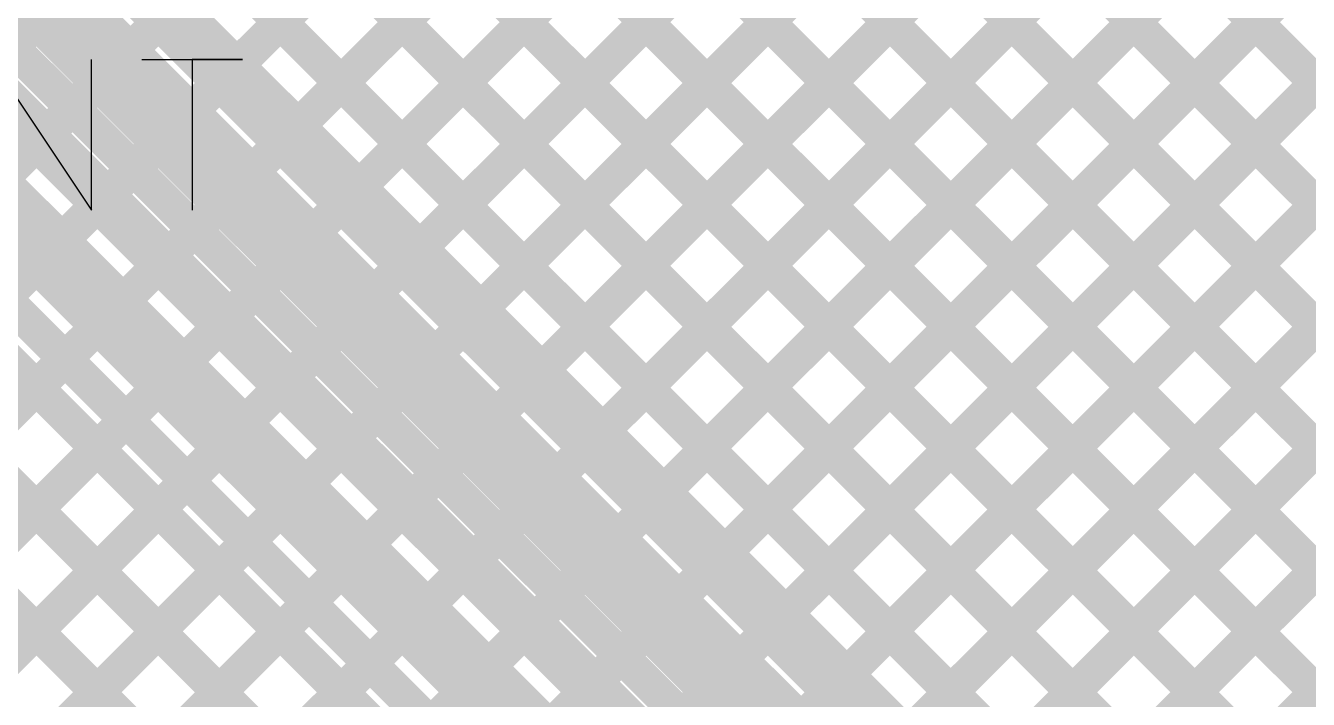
# Model space of a CAD drawing. Header units: millimetres. Extents: x 2.49 to 5.65, y 1.36 to 4.13.
# Drawn here: x 4.523 to 4.8205, y 3.1238 to 3.2802 of the extents above; entities that cross this region are included whole.
import ezdxf

# ---------------------------------------------------------------- set-up
doc = ezdxf.new("R2010")
doc.units = ezdxf.units.MM
doc.header["$MEASUREMENT"] = 0
for name, color, linetype in [('BottomLayer', 5, 'Continuous'), ('TopLayer', 1, 'Continuous'), ('TopOverlay', 2, 'Continuous')]:
    doc.layers.add(name, color=color, linetype=linetype)

msp = doc.modelspace()

# ---------------------------------------------------------------- linework, layer by layer
at = {"layer": 'BottomLayer', "const_width": 0.008}
for points in [[(3.82771, 2.4135), (5.39681, 3.9826)], [(3.856, 2.4135), (5.4041, 3.9616)], [(3.88428, 2.4135), (5.4138, 3.94302)], [(3.91257, 2.4135), (5.4257, 3.92664)], [(3.94085, 2.4135), (5.43968, 3.91233)], [(3.96914, 2.4135), (5.45566, 3.90002)], [(3.99742, 2.4135), (5.47371, 3.88979)], [(4.0257, 2.4135), (5.49409, 3.88189)], [(4.11056, 2.4135), (5.577, 3.87994)], [(4.05399, 2.4135), (5.51736, 3.87687)], [(4.08227, 2.4135), (5.54449, 3.87572)], [(3.74286, 2.4135), (5.17836, 3.849)], [(3.77115, 2.4135), (5.20665, 3.849)], [(3.79943, 2.4135), (5.23493, 3.849)], [(4.11542, 3.80418), (5.085, 2.8346)], [(4.14338, 3.8045), (5.085, 2.86288)], [(4.17167, 3.8045), (5.10717, 2.869)], [(4.19995, 3.8045), (5.08591, 2.91854)], [(4.22823, 3.8045), (5.09097, 2.94176)], [(4.25652, 3.8045), (5.10442, 2.9566)], [(4.2848, 3.8045), (5.12545, 2.96386)], [(4.10127, 3.79004), (5.085, 2.80631)], [(3.70046, 2.45595), (5.03351, 3.789)], [(3.7062, 2.4334), (5.06179, 3.789)], [(3.71458, 2.4135), (5.09008, 3.789)], [(4.08713, 3.7759), (5.085, 2.77803)], [(4.07299, 3.76175), (4.82679, 3.00795)], [(4.05885, 3.74761), (4.81186, 2.9946)], [(4.0447, 3.73347), (4.76962, 3.00856)], [(4.03056, 3.71933), (4.75297, 2.99692)], [(4.01642, 3.70519), (4.756, 2.96561)], [(4.00228, 3.69104), (4.756, 2.93732)], [(3.98814, 3.6769), (4.756, 2.90904)]]:
    msp.add_lwpolyline(points, dxfattribs=at)
at = {"layer": 'TopLayer'}
for points, const_width in [([(4.57206, 3.27098), (5.20505, 3.90397)], 0.008), ([(4.02976, 3.88984), (4.97464, 2.94496)], 0.008), ([(4.11762, 3.88683), (5.05949, 2.94496)], 0.008), ([(4.20376, 3.88555), (5.12545, 2.96386)], 0.008), ([(4.01577, 3.87554), (4.94636, 2.94496)], 0.008), ([(4.1071, 3.86907), (5.03121, 2.94496)], 0.008), ([(4.16457, 3.86817), (5.08778, 2.94496)], 0.008), ([(4.19256, 3.86846), (5.10442, 2.9566)], 0.008), ([(4.5862, 3.25684), (5.199, 3.86964)], 0.008), ([(4.08143, 3.86645), (5.00292, 2.94496)], 0.008), ([(4.00163, 3.8614), (4.91807, 2.94496)], 0.008), ([(4.60034, 3.24269), (5.199, 3.84135)], 0.008), ([(4.61448, 3.22855), (5.199, 3.81307)], 0.008), ([(4.62862, 3.21441), (5.199, 3.78479)], 0.008), ([(4.64277, 3.20027), (5.199, 3.7565)], 0.008), ([(4.65691, 3.18613), (5.199, 3.72822)], 0.008), ([(4.67105, 3.17198), (5.199, 3.69993)], 0.008), ([(4.68519, 3.15784), (5.199, 3.67165)], 0.008), ([(4.69933, 3.1437), (5.199, 3.64336)], 0.008), ([(4.71348, 3.12956), (5.199, 3.61508)], 0.008), ([(4.72762, 3.11541), (5.199, 3.5868)], 0.008), ([(4.74176, 3.10127), (5.199, 3.55851)], 0.008), ([(4.7559, 3.08713), (5.199, 3.53023)], 0.008), ([(4.32753, 3.51551), (4.83426, 3.00878)], 0.008), ([(4.31549, 3.5035), (4.83299, 2.986)], 0.012), ([(4.77005, 3.07299), (5.199, 3.50194)], 0.008), ([(4.30845, 3.4865), (4.81022, 2.98473)], 0.008), ([(4.41604, 3.367), (4.77427, 3.00878)], 0.008), ([(4.404, 3.355), (4.773, 2.986)], 0.012), ([(4.32704, 3.338), (4.72008, 2.94496)], 0.008), ([(4.35532, 3.338), (4.74837, 2.94496)], 0.008), ([(4.38361, 3.338), (4.77665, 2.94496)], 0.008), ([(4.39696, 3.338), (4.75022, 2.98473)], 0.008), ([(4.51377, 3.26927), (4.51973, 3.27522)], 0.008), ([(4.52792, 3.25512), (4.53387, 3.26108)], 0.008), ([(4.54206, 3.24098), (4.54801, 3.24694)], 0.008), ([(4.5562, 3.22684), (4.56216, 3.23279)], 0.008), ([(4.57034, 3.2127), (4.5763, 3.21865)], 0.008), ([(4.58449, 3.19856), (4.59044, 3.20451)], 0.008), ([(4.27432, 2.94496), (4.53216, 3.2028)], 0.008), ([(4.59863, 3.18441), (4.60458, 3.19037)], 0.008), ([(4.3026, 2.94496), (4.5463, 3.18866)], 0.008), ([(4.33089, 2.94496), (4.56044, 3.17451)], 0.008), ([(4.61277, 3.17027), (4.61872, 3.17623)], 0.008), ([(4.62691, 3.15613), (4.63287, 3.16208)], 0.008), ([(4.35917, 2.94496), (4.57459, 3.16037)], 0.008), ([(4.64105, 3.14199), (4.64701, 3.14794)], 0.008), ([(4.38745, 2.94496), (4.58873, 3.14623)], 0.008), ([(4.6552, 3.12785), (4.66115, 3.1338)], 0.008), ([(4.41574, 2.94496), (4.60287, 3.13209)], 0.008)]:
    msp.add_lwpolyline(points, dxfattribs=dict(at, const_width=const_width))
at = {"layer": 'TopLayer', "const_width": 0.004}
for points in [[(4.51773, 3.27522, 1), (4.52173, 3.27522, 1)], [(4.57006, 3.27098, 1), (4.57406, 3.27098, 1)], [(4.53187, 3.26108, 1), (4.53587, 3.26108, 1)], [(4.52592, 3.25512, 1), (4.52992, 3.25512, 1)], [(4.5842, 3.25684, 1), (4.5882, 3.25684, 1)], [(4.54601, 3.24694, 1), (4.55001, 3.24694, 1)], [(4.59834, 3.24269, 1), (4.60234, 3.24269, 1)], [(4.54006, 3.24098, 1), (4.54406, 3.24098, 1)], [(4.56016, 3.23279, 1), (4.56416, 3.23279, 1)], [(4.61248, 3.22855, 1), (4.61648, 3.22855, 1)], [(4.5542, 3.22684, 1), (4.5582, 3.22684, 1)], [(4.5743, 3.21865, 1), (4.5783, 3.21865, 1)], [(4.56834, 3.2127, 1), (4.57234, 3.2127, 1)], [(4.62662, 3.21441, 1), (4.63062, 3.21441, 1)], [(4.58844, 3.20451, 1), (4.59244, 3.20451, 1)], [(4.53016, 3.2028, 1), (4.53416, 3.2028, 1)], [(4.58249, 3.19856, 1), (4.58649, 3.19856, 1)], [(4.64077, 3.20027, 1), (4.64477, 3.20027, 1)], [(4.60258, 3.19037, 1), (4.60658, 3.19037, 1)], [(4.5443, 3.18866, 1), (4.5483, 3.18866, 1)], [(4.65491, 3.18613, 1), (4.65891, 3.18613, 1)], [(4.59663, 3.18441, 1), (4.60063, 3.18441, 1)], [(4.55844, 3.17451, 1), (4.56244, 3.17451, 1)], [(4.61672, 3.17623, 1), (4.62072, 3.17623, 1)], [(4.66905, 3.17198, 1), (4.67305, 3.17198, 1)], [(4.61077, 3.17027, 1), (4.61477, 3.17027, 1)], [(4.63087, 3.16208, 1), (4.63487, 3.16208, 1)], [(4.57259, 3.16037, 1), (4.57659, 3.16037, 1)], [(4.62491, 3.15613, 1), (4.62891, 3.15613, 1)], [(4.68319, 3.15784, 1), (4.68719, 3.15784, 1)], [(4.64501, 3.14794, 1), (4.64901, 3.14794, 1)], [(4.58673, 3.14623, 1), (4.59073, 3.14623, 1)], [(4.63905, 3.14199, 1), (4.64305, 3.14199, 1)], [(4.69733, 3.1437, 1), (4.70133, 3.1437, 1)], [(4.65915, 3.1338, 1), (4.66315, 3.1338, 1)], [(4.60087, 3.13209, 1), (4.60487, 3.13209, 1)], [(4.71148, 3.12956, 1), (4.71548, 3.12956, 1)], [(4.6532, 3.12785, 1), (4.6572, 3.12785, 1)]]:
    msp.add_lwpolyline(points, format="xyb", close=True, dxfattribs=at)
at = {"layer": 'TopOverlay'}
for p, q in [((4.51495, 3.27228), (4.53828, 3.23729)), ((4.53828, 3.23729), (4.53828, 3.27228)), ((4.54994, 3.27228), (4.57327, 3.27228)), ((4.57327, 3.27228), (4.56161, 3.27228)), ((4.56161, 3.27228), (4.56161, 3.23729))]:
    msp.add_line(p, q, dxfattribs=at)

doc.saveas('drawing.dxf')
